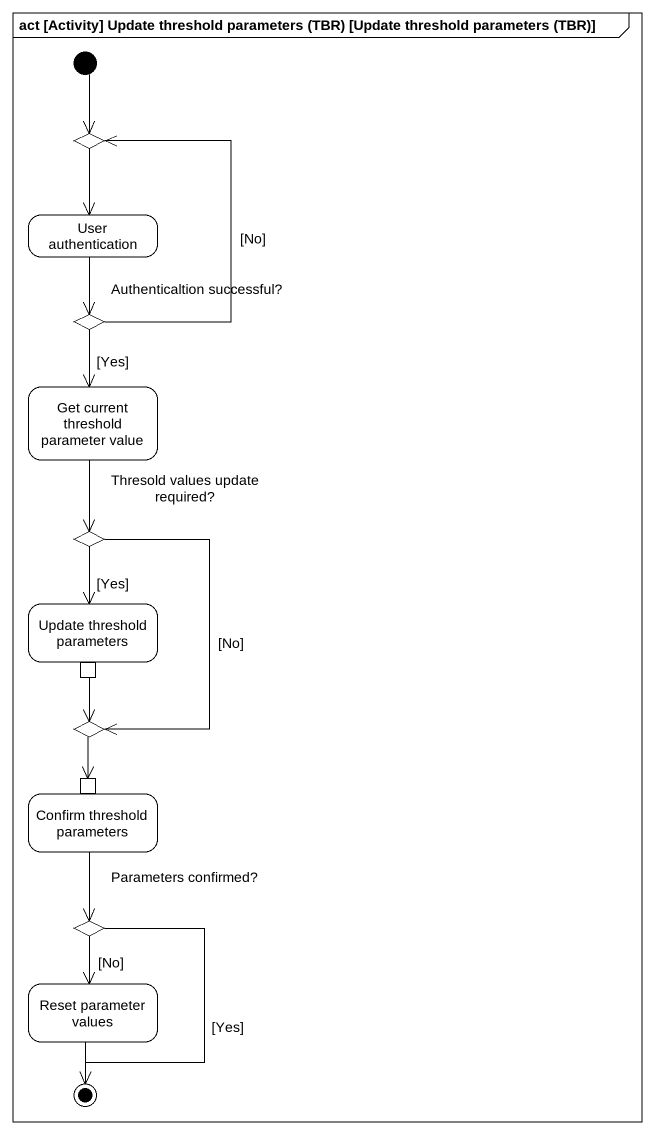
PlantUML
@startuml
mainframe act [Activity] Update threshold parameters (TBR) [Update threshold parameters (TBR)]
hide empty description
state choice1 <<choice>>
state "User authentication" as User_authentication
state "Authenticaltion successful?" as Authenticaltion_successful <<choice>>
state "Get current threshold parameter value" as Get_current_threshold
state "Thresold values update required?" as Thresold_values_update <<choice>>
state "Update threshold parameters" as Update_threshold_parameters {
  state pin1 <<outputPin>>
}
state choice2 <<choice>>
state "Confirm threshold parameters" as Confirm_threshold_parameters {
  state pin2 <<inputPin>>
}
state "Parameters confirmed?" as Parameters_confirmed <<choice>>
state "Reset parameter values" as Reset_parameter_values
[*] --> choice1
choice1 --> User_authentication
User_authentication --> Authenticaltion_successful
Authenticaltion_successful -up-> choice1 : [No]
Authenticaltion_successful --> Get_current_threshold : [Yes]
Get_current_threshold --> Thresold_values_update
Thresold_values_update --> Update_threshold_parameters : [Yes]
Thresold_values_update --> choice2 : [No]
pin1 --> choice2
choice2 --> pin2
Confirm_threshold_parameters --> Parameters_confirmed
Parameters_confirmed --> Reset_parameter_values : [No]
Parameters_confirmed --> [*] : [Yes]
Reset_parameter_values --> [*]
@enduml
